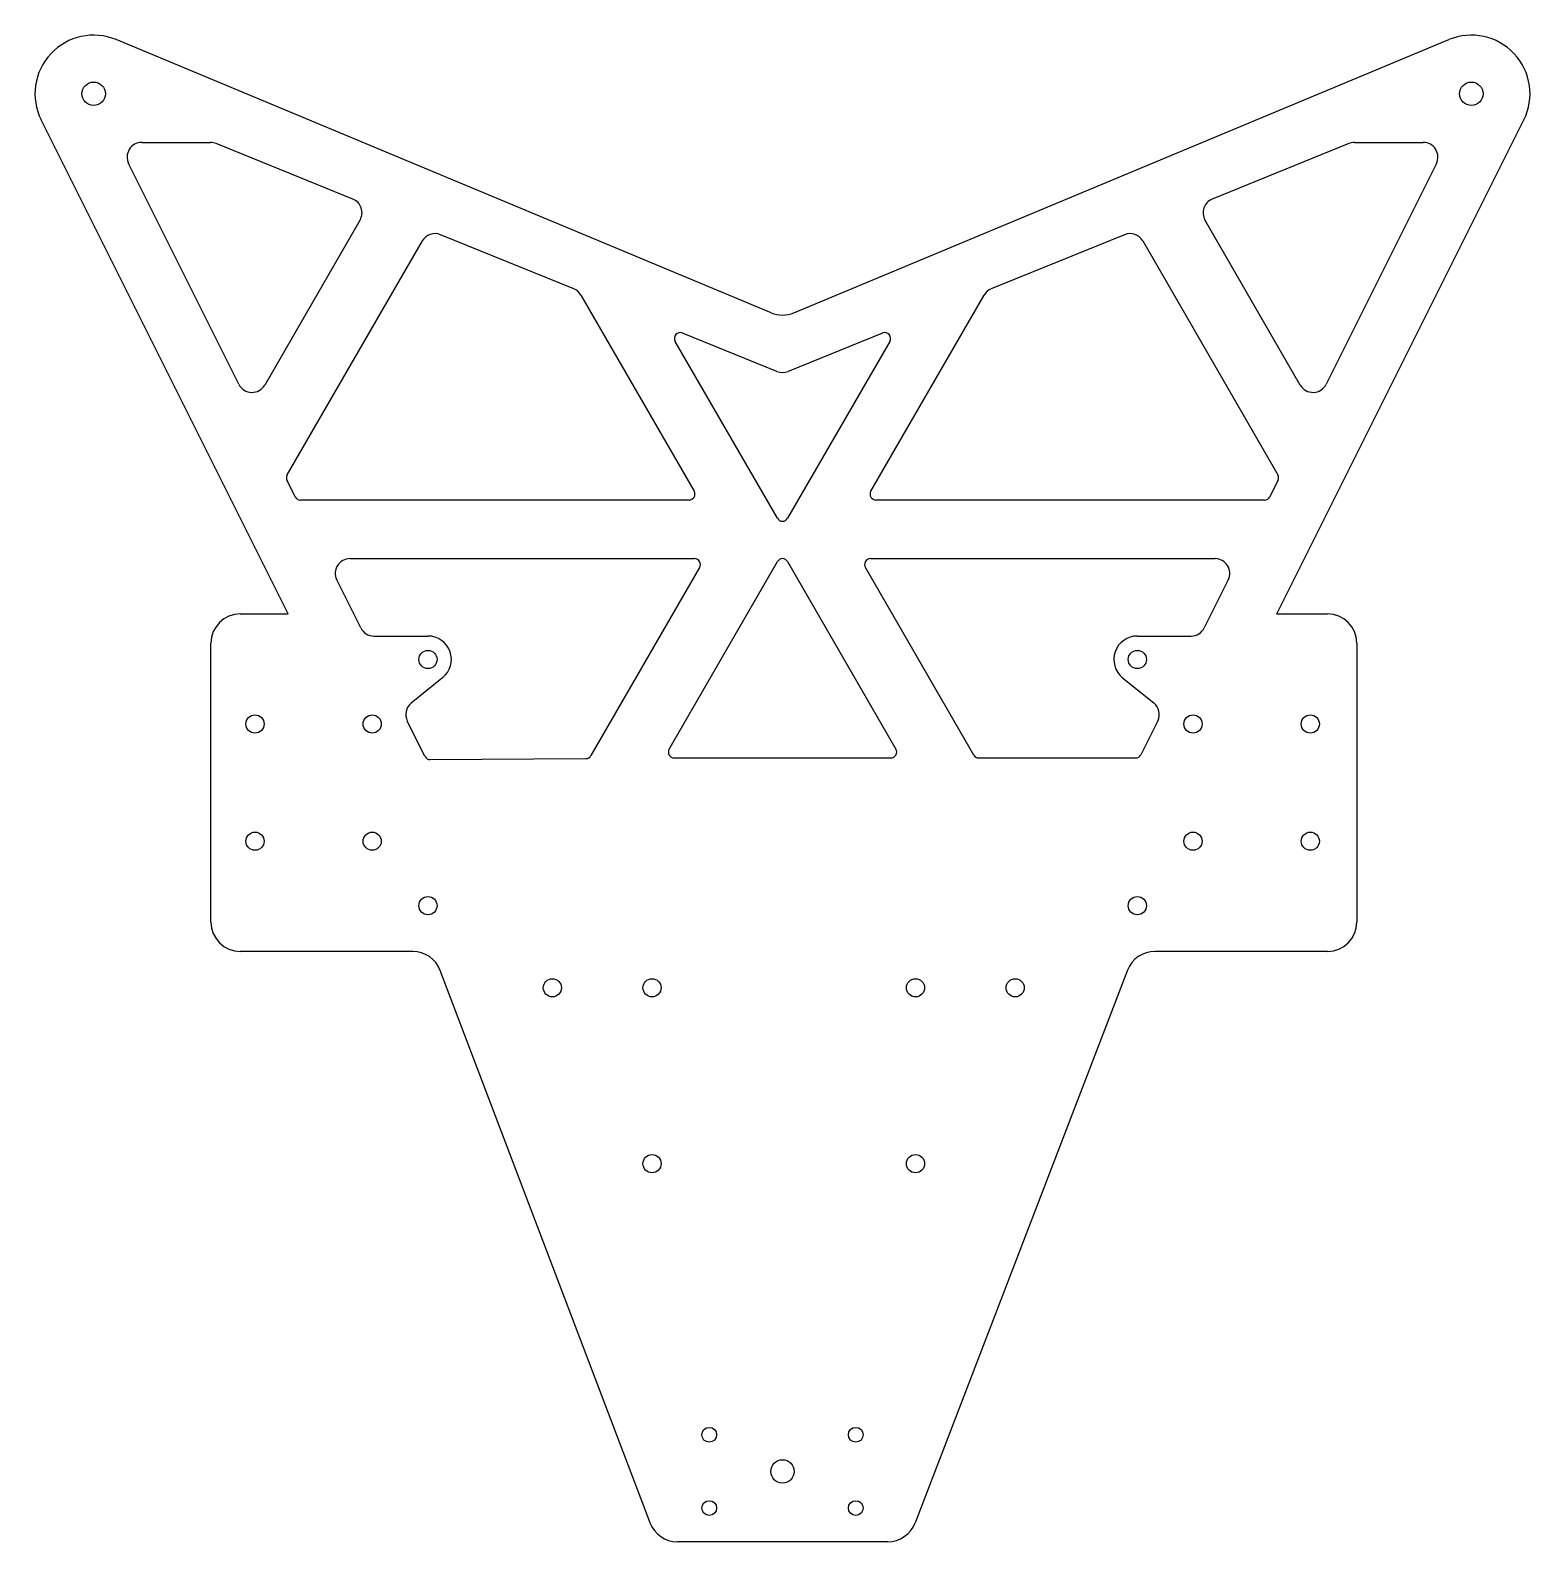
# Model space of a CAD drawing. Extents: x -123 to 133, y -421 to -163.
import ezdxf

# ---------------------------------------------------------------- set-up
doc = ezdxf.new("R2010")
doc.units = 0
doc.layers.get('0').update_dxf_attribs({"linetype": 'continuous'})

# ---------------------------------------------------------------- blocks, each defined once
blk = doc.blocks.new('FACEFEAT')
at = {"color": 0}
for p, q in [((3.08, -211.05), (-108.65, -164.47)), ((6.92, -211.05), (118.65, -164.47)), ((-79.33, -262.4), (-121.44, -178.17)), ((89.33, -262.4), (131.44, -178.17)), ((-104.3, -182), (-92.56, -182)), ((-68.28, -191.66), (-91.62, -182.18)), ((101.62, -182.18), (78.29, -191.66)), ((102.56, -182), (114.3, -182)), ((-87.72, -223.26), (-106.54, -185.62)), ((116.54, -185.62), (97.72, -223.26)), ((-67.06, -195.23), (-83.32, -223.39)), ((93.32, -223.39), (77.06, -195.23)), ((-30.62, -206.97), (-53.33, -197.74)), ((63.33, -197.74), (40.62, -206.97)), ((-79.48, -238.73), (-56.43, -198.81)), ((66.44, -198.81), (89.48, -238.73)), ((-29.39, -208.03), (-10.07, -241.5)), ((20.07, -241.5), (39.39, -208.03)), ((4.13, -246.12), (-13.29, -215.94)), ((4.06, -221.05), (-12.05, -214.51)), ((23.3, -215.93), (5.87, -246.12)), ((22.05, -214.51), (5.94, -221.05)), ((-78.13, -242.45), (-79.51, -239.68)), ((89.51, -239.68), (88.13, -242.45)), ((-10.94, -243), (-77.23, -243)), ((87.23, -243), (20.94, -243)), ((-68.8, -253), (-10, -253)), ((-9.13, -254.5), (-27.67, -286.6)), ((-14.34, -285.5), (4.13, -253.5)), ((5.87, -253.5), (24.34, -285.5)), ((37.61, -286.5), (19.13, -254.5)), ((20, -253), (78.8, -253)), ((-66.94, -264.82), (-71.04, -256.62)), ((81.04, -256.62), (76.94, -264.82)), ((-87.48, -262.4), (-79.33, -262.4)), ((89.33, -262.4), (97.95, -262.4)), ((-92.48, -315), (-92.48, -267.4)), ((-64.7, -266.2), (-55.48, -266.2)), ((65.52, -266.2), (74.7, -266.2)), ((102.95, -267.4), (102.95, -315)), ((-52.97, -273.31), (-58.33, -277.64)), ((63.01, -273.31), (68.34, -277.61)), ((-55.99, -286.71), (-59, -280.7)), ((69.01, -280.68), (66.13, -286.45)), ((-55.09, -287.27), (-28.53, -287.1)), ((-13.47, -287), (23.48, -287)), ((38.48, -287), (65.23, -287)), ((-58.07, -320), (-87.48, -320)), ((97.95, -320), (68.52, -320)), ((-17.6, -417.47), (-53.39, -323.23)), ((63.86, -323.21), (27.61, -417.49)), ((22.94, -420.7), (-12.93, -420.7))]:
    blk.add_line(p, q, dxfattribs=at)
for centre, radius in [((-112.5, -173.7), 2), ((122.5, -173.7), 2), ((-55.48, -270.2), 1.55), ((65.52, -270.2), 1.55), ((-84.98, -281.2), 1.55), ((-64.98, -281.2), 1.55), ((75.02, -281.2), 1.55), ((95.02, -281.2), 1.55), ((-84.98, -301.2), 1.55), ((-64.98, -301.2), 1.55), ((75.02, -301.2), 1.55), ((95.02, -301.2), 1.55), ((-55.48, -312.2), 1.55), ((65.52, -312.2), 1.55), ((-34.25, -326.2), 1.55), ((-17.25, -326.2), 1.55), ((27.69, -326.2), 1.55), ((44.69, -326.2), 1.55), ((-17.25, -356.2), 1.55), ((27.69, -356.2), 1.55), ((-7.5, -402.45), 1.26), ((17.5, -402.45), 1.26), ((5, -408.7), 2), ((-7.5, -414.95), 1.26), ((17.5, -414.95), 1.26)]:
    blk.add_circle(centre, radius, dxfattribs=at)
for centre, radius, start, end in [((-112.5, -173.7), 10, 67.368, -153.4349), ((122.5, -173.7), 10, -26.5651, 112.632), ((-104.3, -184.5), 2.5, 90, -153.4349), ((-92.56, -184.5), 2.5, 67.8898, 90), ((102.56, -184.5), 2.5, 90, 112.1102), ((114.3, -184.5), 2.5, -26.5651, 90), ((-69.22, -193.98), 2.5, -30, 67.8898), ((79.23, -193.98), 2.5, 112.1102, -150), ((-54.27, -200.06), 2.5, 67.8898, 149.9992), ((64.27, -200.06), 2.5, 29.9994, 112.1102), ((-31.56, -209.28), 2.5, 29.9994, 67.8898), ((41.56, -209.28), 2.5, 112.1102, 149.9992), ((5, -206.44), 5, -112.632, -67.368), ((-12.43, -215.44), 1, 67.8898, -150), ((22.43, -215.43), 1, -30, 112.1102), ((5, -218.74), 2.5, -112.1102, -67.8898), ((-85.48, -222.14), 2.5, -153.4349, -30), ((95.49, -222.14), 2.5, -150, -26.5651), ((-78.62, -239.23), 1, 149.9992, -153.4349), ((88.62, -239.23), 1, -26.5651, 29.9994), ((-10.94, -242), 1, -90, 29.9994), ((20.94, -242), 1, 149.9992, -90), ((-77.23, -242), 1, -153.4349, -90), ((87.23, -242), 1, -90, -26.5651), ((5, -245.62), 1, -150, -30), ((-68.8, -255.5), 2.5, 90, -153.4349), ((-10, -254), 1, -30, 90), ((5, -254), 1, 29.9994, 149.9992), ((20, -254), 1, 90, -150), ((78.8, -255.5), 2.5, -26.5651, 90), ((-87.48, -267.4), 5, 90, -180), ((97.95, -267.4), 5, 0, 90), ((-64.7, -263.7), 2.5, -153.4349, -90), ((74.7, -263.7), 2.5, -90, -26.5651), ((-55.48, -270.2), 4, -51.1212, 90), ((65.52, -270.2), 4, 90, -128.8617), ((-56.76, -279.58), 2.5, 128.8788, -153.4349), ((66.77, -279.56), 2.5, -26.5651, 51.1383), ((-13.47, -286), 1, 149.9992, -90), ((23.48, -286), 1, -90, 29.9994), ((-55.1, -286.27), 1, -153.4349, -89.645), ((-28.53, -286.1), 1, -89.645, -30), ((38.48, -286), 1, -150, -90), ((65.23, -286), 1, -90, -26.5651), ((-87.48, -315), 5, -180, -90), ((97.95, -315), 5, -90, 0), ((-58.07, -325), 5, 20.7933, 90), ((68.52, -325), 5, 90, 158.9701), ((-12.93, -415.7), 5, -159.2067, -90), ((22.94, -415.7), 5, -90, -21.0299)]:
    blk.add_arc(centre, radius, start, end, dxfattribs=at)

msp = doc.modelspace()

# ---------------------------------------------------------------- block references
at = {"color": 0}
msp.add_blockref('FACEFEAT', (0, 0), dxfattribs=at)

doc.saveas('drawing.dxf')
